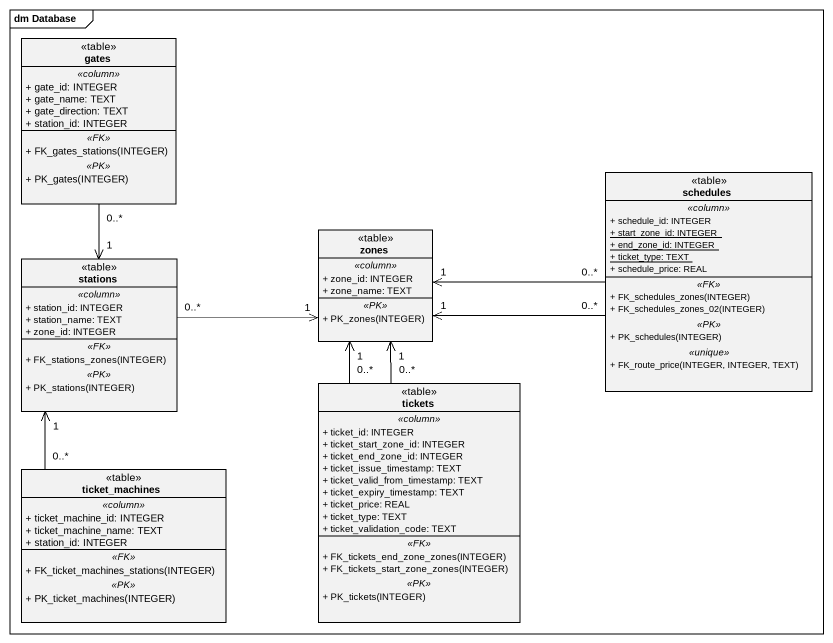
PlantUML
@startuml
mainframe dm Database
hide circle
hide empty members
skinparam classAttributeIconSize 0
class gates <<table>> {
  .. <<column>> ..
  + gate_id: INTEGER
  + gate_name: TEXT
  + gate_direction: TEXT
  + station_id: INTEGER
  .. <<FK>> ..
  + FK_gates_stations(INTEGER)
  .. <<PK>> ..
  + PK_gates(INTEGER)
}
class schedules <<table>> {
  .. <<column>> ..
  + schedule_id: INTEGER
  {static} + start_zone_id: INTEGER
  {static} + end_zone_id: INTEGER
  {static} + ticket_type: TEXT
  + schedule_price: REAL
  .. <<FK>> ..
  + FK_schedules_zones(INTEGER)
  + FK_schedules_zones_02(INTEGER)
  .. <<PK>> ..
  + PK_schedules(INTEGER)
  .. <<unique>> ..
  + FK_route_price(INTEGER, INTEGER, TEXT)
}
class stations <<table>> {
  .. <<column>> ..
  + station_id: INTEGER
  + station_name: TEXT
  + zone_id: INTEGER
  .. <<FK>> ..
  + FK_stations_zones(INTEGER)
  .. <<PK>> ..
  + PK_stations(INTEGER)
}
class zones <<table>> {
  .. <<column>> ..
  + zone_id: INTEGER
  + zone_name: TEXT
  .. <<PK>> ..
  + PK_zones(INTEGER)
}
class tickets <<table>> {
  .. <<column>> ..
  + ticket_id: INTEGER
  + ticket_start_zone_id: INTEGER
  + ticket_end_zone_id: INTEGER
  + ticket_issue_timestamp: TEXT
  + ticket_valid_from_timestamp: TEXT
  + ticket_expiry_timestamp: TEXT
  + ticket_price: REAL
  + ticket_type: TEXT
  + ticket_validation_code: TEXT
  .. <<FK>> ..
  + FK_tickets_end_zone_zones(INTEGER)
  + FK_tickets_start_zone_zones(INTEGER)
  .. <<PK>> ..
  + PK_tickets(INTEGER)
}
class ticket_machines <<table>> {
  .. <<column>> ..
  + ticket_machine_id: INTEGER
  + ticket_machine_name: TEXT
  + station_id: INTEGER
  .. <<FK>> ..
  + FK_ticket_machines_stations(INTEGER)
  .. <<PK>> ..
  + PK_ticket_machines(INTEGER)
}
gates "0..*" --> "1" stations
schedules "0..*" -left-> "1" zones
schedules "0..*" -left-> "1" zones
stations "0..*" -right-> "1" zones
tickets "0..*" -up-> "1" zones
tickets "0..*" -up-> "1" zones
ticket_machines "0..*" -up-> "1" stations
@enduml
